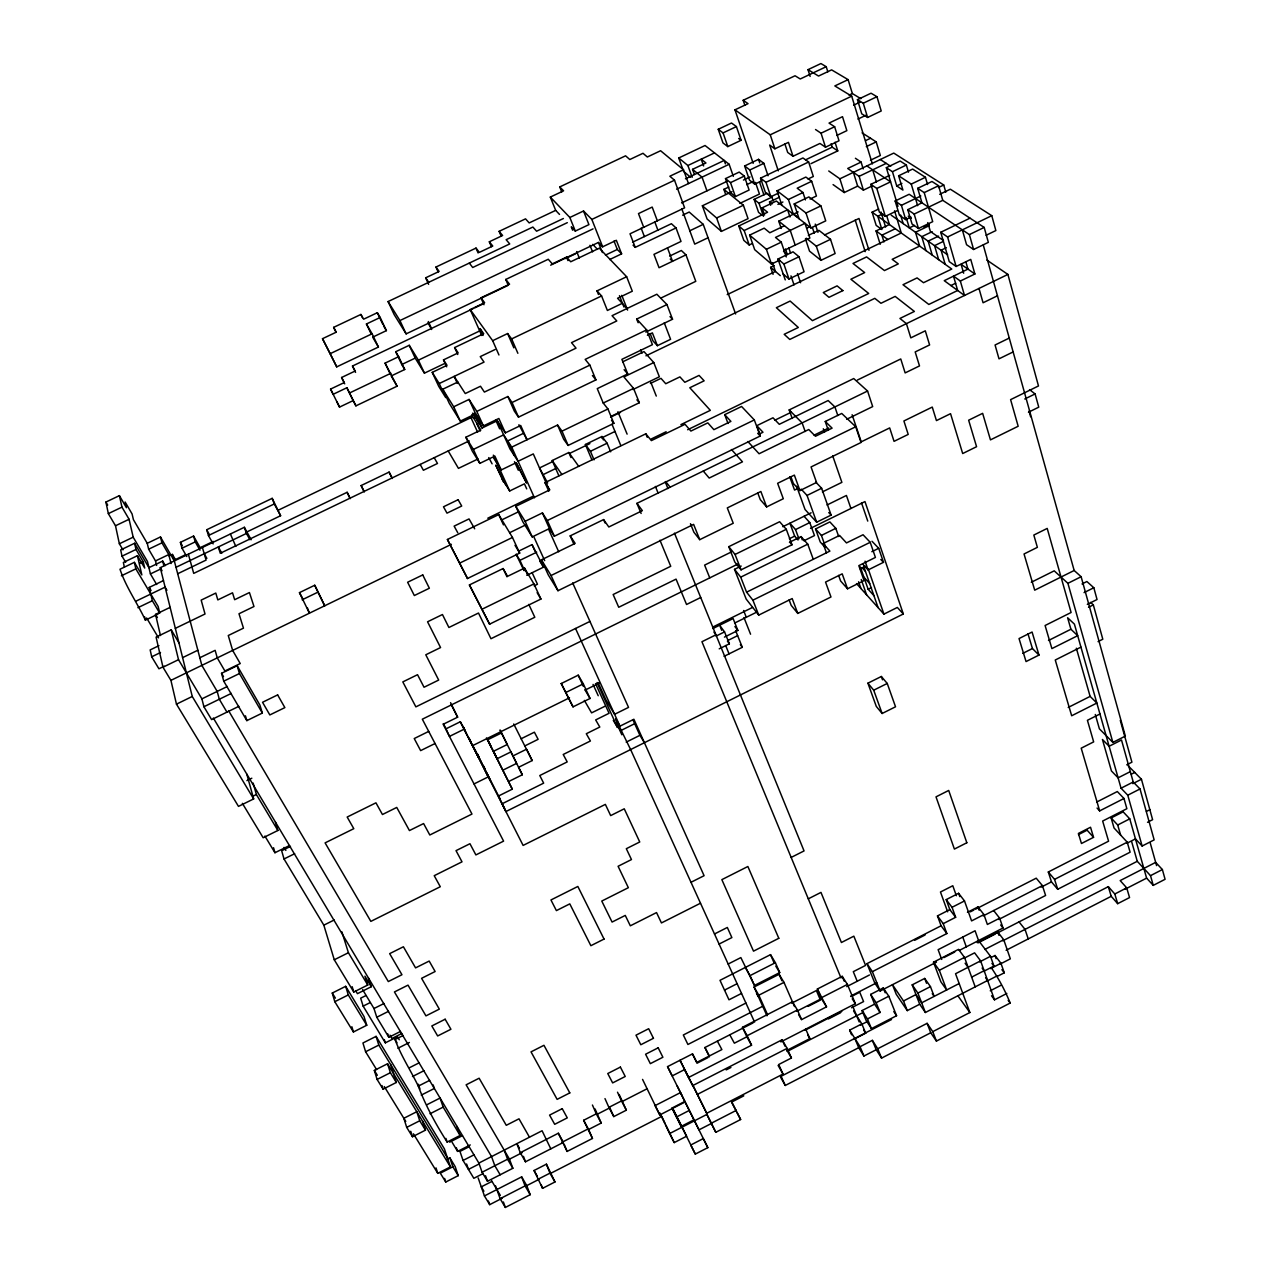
<?xml version="1.0" encoding="UTF-8"?>
<svg xmlns="http://www.w3.org/2000/svg" width="1271" height="1271" viewBox="0 0 1271 1271"><rect width="100%" height="100%" fill="white"/><g stroke="black" fill="none" stroke-linecap="round" stroke-linejoin="round"><path stroke-width="1.5" d="M853.54 1039.424L865.678 1033.196L861.833 1023.886L849.663 1030.146L860.054 1046.7L872.367 1040.361L877.721 1048.75L927.099 1023.33L930.753 1032.767L936.425 1041.092L1010.191 1003.041C1005.139 990.649 998.863 978.892 991.38 967.803M991.571 957.27L995.018 955.49L1000.944 963.275L1004.281 972.808L997.385 976.35M1108.328 886.65L1114.81 893.99L1126.71 887.873L1129.554 897.564L1117.686 903.665L1111.219 896.309L1108.328 886.65L1002.835 940.778M1131.667 841.72L1137.275 861.293L1150.509 875.655L1162.377 869.555L1165.078 879.294L1153.258 885.379L1146.617 878.134L1129.76 818.842L1123.135 811.835L1111.14 817.952L1114.047 827.977L1127.234 842.196L1130.11 852.19L1057.71 889.271L1051.467 881.867L1048.305 872.001L1108.582 841.195L1102.656 821.05L1126.869 808.706L1123.977 798.49L1117.32 791.547L1096.603 802.096M495.579 1185.954L500.123 1198.712L505.35 1207.45L530.182 1194.692L526.766 1185.621L521.666 1176.867L484.442 1195.932L489.7 1204.654L502.061 1198.299M542.574 1188.337L554.966 1181.966L546.403 1164.172L534.042 1170.512L542.574 1188.337L541.192 1184.715M860.499 1025.062L867.394 1021.519M1006.124 950.279L1111.219 896.309M1124.708 889.382L1146.617 878.134M684.831 1101.48L672.073 1108.026L681.177 1126.408L693.95 1119.846M706.724 1113.285L783.015 1074.074L778.694 1064.526L791.42 1057.996L787.114 1048.368L782.126 1039.773L692.933 1085.482L706.724 1113.285L692.933 1085.482M862.056 1010.572L866.012 1020.232L871.429 1028.636L896.563 1015.72L888.794 996.226L883.266 987.932L870.667 994.399L874.607 1004.138L880.088 1012.479L867.458 1018.961L862.056 1010.572L874.607 1004.138M959.176 983.532L921.65 1002.819L915.962 994.573L903.506 1000.976L892.464 984.691L896.246 994.272L907.287 1010.62L919.711 1004.233L925.383 1012.494L987.615 980.481L985.613 977.796M971.648 977.129L984.119 970.71L982.118 968.025M983.373 971.505L993.954 966.071L990.506 956.3L978.559 940.556L975.079 930.769L938.125 949.691L941.732 959.43M677.459 1118.067L686.626 1136.226L674.234 1142.597L669.626 1133.573L706.898 1114.413L715.811 1132.302L740.628 1119.529L731.683 1101.671M891.527 1019.517L781.093 1076.283L785.271 1085.466L858.719 1047.685L863.946 1056.026L876.212 1049.719L881.566 1058.108L930.753 1032.767M990.57 968.613L1000.944 963.275M743.773 1095.856L731.508 1102.148L736.052 1110.79M1000.07 964.117L1010.334 958.842L1003.74 939.73L997.814 932.088L977.192 942.653M986.836 981.196L997.37 975.763M711.347 1123.214L736.259 1110.393M706.898 1114.413L711.363 1123.5L699.002 1129.855L680.446 1092.615L655.042 1105.643L659.808 1114.953L672.454 1108.471L677.141 1117.733M990.268 990.792L1000.77 985.39M927.099 1023.33L932.771 1031.639L969.852 1012.526L955.554 973.729L980.608 960.86L994.51 999.816L1006.823 993.461M707.82 1147.649L703.292 1138.562L690.741 1145.028L695.316 1154.1L707.82 1147.649L667.545 1066.623L692.488 1053.881L696.873 1062.365L721.88 1049.576L717.368 1041.156M667.545 1066.623L672.184 1075.917L684.608 1069.562L693.299 1086.769L688.707 1077.411L751.542 1045.223L747.157 1035.706L797.394 1010L801.588 1019.596L826.531 1006.839L817.348 989.029L842.196 976.319L847.423 984.405L855.367 1003.693L780.839 1041.886M822.432 997.195L847.423 984.405M946.847 933.55L941.096 925.781L866.997 963.64L872.367 971.648L946.847 933.55L943.225 923.652L937.474 915.898L949.818 909.591L955.649 917.297L943.225 923.652M959.287 950.438L1003.041 928.005L999.657 918.186L987.376 924.462L983.929 914.58L971.584 920.903L964.498 900.948L958.604 893.306L946.212 899.614L949.818 909.591M529.467 1137.195L518.997 1118.814L506.271 1125.312L479.135 1078.221L466.123 1084.814L509.464 1159.168L512.849 1168.287L487.492 1181.267L482.09 1172.243L507.558 1159.216L504.19 1150.128M563.418 1142.391L525.511 1161.789L520.284 1152.718L558.334 1133.239L562.576 1140.865M558.334 1133.239L567.12 1151.431L592.461 1138.451L583.643 1120.291L596.274 1113.825L592.429 1105.023M619.184 1094.49L626.349 1110.171L613.782 1116.589L608.888 1107.375L621.503 1100.924L617.515 1092.202M797.394 1010L792.437 1001.755L742.471 1027.302L746.84 1036.802L734.368 1043.189L729.792 1034.816M796.615 1011.335L821.431 998.641L826.531 1006.839M983.182 915.898L1042.411 885.601L1045.604 895.467L998.784 919.441M1048.305 872.001L1054.565 879.373L1127.234 842.196M509.464 1159.168L522.063 1152.733M597.354 1114.206L609.858 1107.804L613.782 1116.589M622.345 1101.417L647.289 1088.659M707.868 1057.663L697.016 1063.223L692.488 1053.881M808.149 1006.362L820.431 1000.07L816.379 990.554L791.706 1003.153M846.724 986.63L869.443 975M1041.14 887.158L1051.467 881.867M1126.916 843.261L1135.464 838.892L1142.136 846.041L1154.147 839.893L1140.023 788.957L1133.224 781.999L1121.499 739.992L1109.122 746.268L1102.434 739.484L1111.442 770.957L1118.099 777.836L1130.332 771.624M483.218 1173.514L473.829 1178.312L463.057 1160.439L459.959 1151.415L469.364 1146.617M562.02 1142.279L587.456 1129.236M592.461 1138.451L588.632 1129.474L601.215 1123.04L595.066 1108.963M850.633 996.114L876.752 982.737M851.125 996.655L859.752 992.238L863.581 1001.58L851.538 1007.76M491.877 1181.442L481.28 1186.86L483.901 1191.213M933.502 962.195L939.317 970.313L946.673 989.966L940.874 981.8L933.502 962.195L958.541 949.358L964.498 957.397L975.191 986.868M943.86 957.619L954.712 952.058M726.202 1069.896L730.904 1067.497M866.997 963.64L874.75 982.96L880.12 991.015L936.473 962.131M804.893 1030.288L841.799 1011.366M828.454 1018.913L840.624 1012.669M978.241 942.812L995.257 934.074M996.957 933.216L1137.275 861.293M697.429 1094.379L787.114 1048.368M870.667 994.399L876.132 1002.708L888.794 996.226M939.317 970.313L964.498 957.397M919.711 1004.233L912.197 984.85L924.7 978.432L930.451 986.614L934.169 996.385L932.247 993.652M963.704 958.429L974.603 952.853L980.608 960.86M674.043 1107.645L685.101 1101.973M786.622 1050.513L809.865 1038.598L805.735 1029.129M984.755 949.469L1003.74 939.73M500.123 1198.712L525.066 1185.907L521.666 1176.867M537.506 1179.536L549.946 1173.149L546.403 1164.172M787.242 1051.403L863.581 1012.224M526.766 1185.621L539.095 1179.297M551.423 1172.974L661.73 1116.383L665.035 1123.294M689.279 1110.441L676.458 1117.034L672.073 1108.026M912.197 984.85L917.884 993.08L930.451 986.614M979.671 961.877L990.506 956.3M403.225 1035.452L395.059 1039.551C401.016 1055.899 410.787 1070.5 418.286 1086.133C425.674 1105.802 435.81 1124.215 447.138 1142.057L460.102 1135.448L456.956 1126.344M728.172 964.038L740.85 957.587L754.45 985.454L779.711 972.585L775.389 962.703L770.512 954.648L720.006 980.322L728.982 999.8L741.533 993.414M1095.3 714.493L1099.399 728.839L1112.872 742.423L1125.343 736.1L1081.128 576.716L1074.17 570.488L1034.705 590.173L1024.045 553.981L1037.374 547.34L1033.831 535.059L1047.209 528.418L1071.103 612.495L1045.096 625.507L1051.895 648.607L1077.697 635.675L1070.913 629.24L1067.624 617.754L1074.408 624.125L1121.054 788.211L1127.774 795.201L1140.023 788.957M449.648 1142.168L462.485 1135.623M766.985 1015.799L754.068 987.027L779.091 974.269L783.985 982.372L794.534 1006.553M1097.064 808.07L1099.669 810.882L1123.977 798.49M754.068 987.027L758.819 995.209L783.985 982.372M745.918 1003.057L683.321 1034.991L687.913 1044.476L762.711 1006.282M452.111 1142.279L457.608 1151.399L470.27 1144.933M1078.523 834.586L1087.118 830.201L1093.553 837.335L1081.462 843.499L1078.396 833.442L1090.534 827.246L1093.553 837.335M446.709 1159.39L449.823 1157.802L455.209 1166.651L458.243 1175.643L445.756 1182.03L440.306 1173.165L452.841 1166.778L449.823 1157.802M946.212 899.614L952.043 907.303L964.498 900.948M1111.14 817.952L1117.702 825.006L1129.76 818.842M413.425 1133.827L437.78 1173.34L450.427 1166.889L444.405 1148.873L376.073 1036.373L362.934 1042.983L365.603 1051.753L376.597 1069.61M463.057 1160.439L474.099 1154.799M1146.442 811.422L1149.858 809.691M967.453 912.308L977.971 906.922L983.929 914.58M482.09 1172.243L478.865 1163.076L542.082 1130.745L550.804 1148.841M709.409 1056.868L704.928 1047.511L753.052 1022.917M914.596 940.349L925.066 934.995M970.345 911.847L973.824 910.068M975.556 909.194L1036.215 878.182L1042.411 885.601M479.453 1163.791L468.459 1169.415L466.6 1163.998M1147.522 822.289L1152.606 819.684L1141.453 779.25L1128.124 765.73M427.024 1104.674L440.068 1098.049L443.166 1107.105L460.102 1135.448M430.043 1113.761L443.166 1107.105M406.704 1127.377L419.732 1120.768L416.793 1111.712L403.844 1118.289L406.704 1127.377L412.487 1136.751L425.467 1130.157L422.512 1121.086M1126.742 764.824L1131.905 762.187L1120.291 720.371M1131.333 774.198L1134.765 772.45M745.283 967.469L750.033 975.62L775.389 962.703M724.518 990.109L737.116 983.69M1121.054 788.211L1133.224 781.999M1132.842 783.651L1141.453 779.25M390.69 1064.621L396.345 1082.463L383.111 1089.168L377.09 1079.429L374.341 1070.42L387.56 1063.748L450.427 1166.889M377.09 1079.429L390.388 1072.708L387.56 1063.748M1099.955 713.984L1087.42 720.307L1093.664 741.883L1081.208 748.19L1099.669 810.882M409.58 1067.672L419.335 1062.731M412.487 1076.521L423.942 1070.722M714.493 933.978L727.33 927.465L731.874 937.585L719.084 944.067M418.286 1086.133L429.677 1080.366M421.257 1095.109L434.348 1088.469L433.141 1084.894M808.292 898.835L820.971 892.401L841.418 942.51L853.842 936.171L865.583 965.404L853.302 971.68L857.21 981.26M353.433 1031.973L366.747 1025.268L364.046 1016.593L345.664 986.328L332.271 993.048L334.797 1001.707L353.433 1031.973L351.86 1026.73M690.995 882.296L704.086 875.703L633.879 719.259L619.978 726.154L615.593 718.798L630.623 749.572L754.593 1022.122M362.632 989.648L373.992 1008.523L376.772 1017.245L388.862 1037.311L400.508 1031.448M365.603 1051.753L378.806 1045.096L376.073 1036.373M401.874 1033.466L391.992 1038.455L390.006 1035.15M365.905 995.558L360.662 998.18L363.141 1006.124L385.351 1042.84L397.473 1036.723L399.269 1039.742M1068.212 707.454L1090.121 696.397L1096.841 703.054L1071.675 715.764L1055.264 660.014L1080.938 647.114M397.902 1048.273L409.373 1042.474M700.512 903.204L661.444 922.937L656.535 912.578L630.321 925.812L625.268 915.422L612.082 922.063L601.771 901.06L628.351 887.698L618.087 866.282L631.465 859.561L626.317 848.71L639.742 841.974L624.252 808.801L610.668 815.601L605.361 804.384L523.112 845.422L460.324 721.753L446.026 728.807L449.457 736.417L463.836 729.332M791.166 857.432L804.05 850.919L674.472 533.169M1022.774 653.373L1032.433 648.544L1038.979 655.089L1026.047 661.571L1019.04 638.566L1032.084 632.037L1038.979 655.089M1048.48 640.505L1070.913 629.24M334.797 1001.707L348.286 994.939L345.664 986.328M290.471 846.407L281.669 850.76L284.021 858.974L323.835 925.161L334.273 959.78L353.799 992.031L367.748 985.025L364.936 976.176L371.243 986.741L357.437 993.668L355.61 990.649M363.141 1006.124L370.163 1002.597M1098.049 641.617L1102.799 639.218L1093.33 604.885L1090.597 602.39M373.992 1008.523L384.001 1003.502M376.772 1017.245L388.513 1011.335M867.902 683.194L881.343 676.49L887.237 683.448L895.531 706.787L882.122 713.492L876.291 706.406L867.902 683.194L873.717 690.201L882.122 713.492M1031.305 582.261L1054.215 570.838L1067.91 583.325L1081.128 576.716M1082.034 583.961L1086.88 581.53L1093.823 587.742L1097.048 599.515L1087.325 604.376M334.273 959.78L348.413 952.726L341.899 931.865M873.717 690.201L887.237 683.448M1084.052 592.62L1093.823 587.742M1088.516 607.3L1093.33 604.885M810.517 528.339L864.963 501.584L903.331 613.988L505.842 811.597L498.534 795.996L512.292 789.164L487.73 739.754L501.489 732.954M323.835 925.161L334.194 919.997M719.227 648.83L729.379 643.809L724.549 631.894L719.624 625.237M524.716 745.966L538.126 739.325L534.392 732.191L521.078 738.785M604.917 706.279L591.587 712.872L584.374 700.4M789.116 599.864L791.213 605.393L797.791 613.416L830.98 596.989L825.546 582.086L842.196 573.856L847.535 588.791L864.073 580.609L858.815 565.643L875.417 557.429L870.206 542.288L863.057 534.757L846.486 542.924L839.575 535.425L823.1 543.543L826.452 552.869M512.944 755.943L526.575 749.191L532.168 760.566L518.584 767.303L522.302 774.77L508.622 781.554M724.073 656.329L742.312 647.304L735.623 630.607M474.019 783.937L488.143 776.931L477.435 754.021L479.119 757.309M502.903 770.178L516.63 763.378L500.027 729.951M860.276 566.85L868.141 589.251L871.461 587.599M634.674 723.692L620.915 730.523L616.578 723.215L621.853 734.797M626.206 742.137L639.917 735.321L644.397 742.709M856.511 583.58L883.933 614.115L897.342 607.443L903.331 613.988M435.047 743.519L420.637 750.621L414.235 738.546L428.708 731.413M561.242 683.544L578.21 675.171L583.31 683.862L590.03 698.478L573.03 706.867L561.242 683.544L573.03 706.867M741.168 566.056L734.511 569.344L740.707 577.161L746.585 592.175L829.899 551.106L823.1 543.543M275.473 822.178L277.872 830.487L263.161 837.748L242.364 803.336M566.215 692.298L583.31 683.862M746.585 592.175L752.909 600.166L870.206 542.288M569.503 697.795L472.526 745.68L468.999 738.117L470.715 741.486M585.295 689.994L599.324 683.083M712.65 627.127L752.496 607.443M712.872 628.573L733.129 618.564L737.879 630.464L724.438 637.105M871.827 551.709L878.706 548.309L883.488 562.322L868.109 569.948L862.834 564.213M734.606 623.06L756.293 612.352M264.908 836.08L274.949 852.73L289.438 845.565M716.066 636.088L724.549 631.894M734.511 569.344L746.172 599.07L758.739 615.1L792.183 598.562L797.791 613.416M860.165 568.836L865.297 566.294M284.021 858.974L294.65 853.715M727.663 640.584L737.641 635.643M246.908 780.632L251.817 778.217M1024.76 398.999L1035.102 393.931L1038.757 407.165L1028.461 412.233M728.776 546.673L779.631 521.73L786.288 529.308L792.024 544.782L741.057 569.853L734.781 562.004L728.776 546.673L735.051 554.458L741.057 569.853M589.951 621.408L415.871 706.867L402.812 681.907L417.539 674.694L424.037 687.246L438.686 680.064L425.785 654.787L440.56 647.559L427.564 621.789L442.451 614.529L448.901 627.493L478.5 613.035L490.971 638.725L534.805 617.261L528.8 604.408M731.333 551.979L704.627 565.102L709.758 577.876M782.825 526.702L811.136 512.801M827.024 505L846.422 495.468L850.935 508.479M735.051 554.458L786.288 529.308M253.056 796.139L256.361 794.502L253.167 783.079M798.045 539.984L794.661 536.14L789.911 523.223L795.535 529.578L809.77 522.572L814.473 535.568L803.844 540.795M246.812 774.15L253.66 798.919L238.487 806.386L176.462 704.15L170.918 680.366L162.974 667.211L156.095 637.136L171.235 629.828L178.925 642.808M796.631 486.269L805.036 509.48L816.665 522.206L831.123 515.105L821.638 488.271L815.696 482.027M738.133 563.927L422.322 719.195L471.97 814.06L429.805 834.999L423.593 823.56L409.437 830.567L396.743 807.435L382.444 814.52L375.946 802.827L347.174 817.046L353.799 828.676L325.09 842.88L370.846 921.38L440.29 886.729L434.221 875.687L462.009 861.833L456.019 850.649L469.952 843.722L475.878 854.922L503.586 841.132L443.182 724.279L457.639 717.178L450.57 702.672M789.37 538.745L794.661 536.14M824.958 547.213L820.256 542.002L815.553 528.958L829.868 521.92L835.81 528.339L838.717 536.537M789.45 542.32L801.08 536.6L807.752 544.163L813.281 559.288M815.553 528.958L821.416 535.425L835.81 528.339M740.707 577.161L807.752 544.163M700.702 597.513L686.547 604.488L676.061 579.131L618.723 607.268L613.146 594.526L670.738 566.278L659.983 540.254M489.589 624.156L540.922 599.054L533.915 583.897L524.51 568.089L507.574 576.335L503.094 568.55L469.412 584.946L489.589 624.156L469.412 584.946M846.693 419.271L872.684 406.593L867.569 391.023L636.914 503.364L642.363 510.64L608.809 526.988L603.598 519.585L570.202 535.869L575.159 543.4L541.414 559.844L548.278 574.889L557.985 590.713L693.616 524.383L699.749 539.667L733.24 523.255L727.298 507.907L760.868 491.496L766.635 506.907L783.301 498.74L777.63 483.298L794.359 475.116L799.936 490.59L816.554 482.44L811.057 466.95L861.039 442.499L855.733 426.754L841.736 413.456L825.26 421.479L828.231 430.138M798.109 488.318L794.55 490.066L789.736 476.8M801.191 489.144L807.037 495.436L821.638 488.271M822.401 491.909L841.879 482.36L832.68 455.796M518.711 551.121L532.041 544.624L543.527 567.152L526.83 575.302M759.708 433.84L762.981 432.251L756.769 425.69L772.99 417.794L779.298 424.307L828.152 400.54L834.904 406.942L837.827 415.553M238.837 706.342L211.606 719.608L203.916 706.74L231.274 693.426M467.506 578.496L519.696 553.092L512.467 537.458L498.725 514.596L447.408 539.476L467.506 578.496L447.408 539.476M724.708 414.664L730.904 421.4L713.889 429.662L707.82 422.862L690.9 431.076L685.037 424.292L651.372 440.608L645.827 433.808L545.005 482.646L549.819 489.843L515.788 506.335L525.13 521.317L542.415 512.928L549.422 528.545L554.347 536.235L760.233 436.017L754.323 419.938L741.581 406.482L724.708 414.664L728.029 423.497M516.28 554.267L519.903 560.352L536.696 552.186M1009.269 338.07L995.066 344.997L999.006 358.835L1013.146 351.924M814.107 435.175L828.771 428.009M246.844 720.625L262.334 713.063L259.904 705.103L237.169 665.718L221.551 673.296L223.744 681.177L246.844 720.625L245.446 715.811M482.313 609.095L533.915 583.897M541.414 559.844L551.074 575.509L855.733 426.754M534.185 585.836L537.458 584.247L532.168 572.776M199.817 657.758L215.149 650.339L217.262 657.885L224.903 670.993L240.235 663.557L232.657 650.418L228.272 635.516L243.46 628.16L238.996 613.75L253.978 606.505L249.434 592.556L234.658 599.705L232.529 592.81L217.818 599.912L215.8 593.064L201.168 600.119L205.028 614.004L175.334 628.351M487.762 518.218L532.597 496.484M651.372 438.908L666.147 431.759M680.891 424.609L710.33 410.342L689.803 387.75L704.134 380.823L699.066 375.406L684.831 382.285L679.921 376.883L665.75 383.731L660.984 378.345L650.402 383.445M170.918 680.366L451.38 544.338M501.68 519.934L518.409 511.832M687.643 429.741L1007.903 274.425L1038.486 385.955L1010.604 399.634L1018.166 426.262L990.459 439.877L982.642 413.345L968.645 420.208L976.573 446.709L962.687 453.54L950.549 413.679L936.441 420.59L932.263 407.085L903.903 420.971L908.209 434.412L894.053 441.339L889.684 427.914L861.214 441.847L852.11 414.727M509.639 532.708L526.273 524.621M997.465 295.778L983.071 302.768L978.988 288.453M460.007 562.958L512.467 537.458M542.415 512.928L547.308 520.522L754.323 419.938M176.462 704.15L192.255 696.476L160.273 567.676L244.35 527.29L251.181 539.73M223.744 681.177L239.456 673.535L237.169 665.718M792.198 418.429L789.18 409.929L853.731 378.551L867.569 391.023M515.788 506.335L522.826 521.777L532.231 536.918L549.422 528.545M203.916 706.74L201.898 698.859L227.382 686.467M774.897 420.177L791.118 412.297M857.337 380.077L900.758 358.962L905.143 372.911L919.505 365.921L915.184 351.94L929.609 344.934L925.304 330.825L910.814 337.864L906.414 323.644L899.932 318.449L914.389 311.443L895.165 296.413L880.962 303.276L874.798 298.351L789.768 339.436L784.191 334.305L798.315 327.473L776.359 307.709L790.133 301.068L812.423 320.657L868.713 293.474L850.887 279.239L864.677 272.582L853 263.462L866.6 256.917L884.457 270.564L898.295 263.891L892.178 259.332L919.632 246.097L915.501 232.275L929.26 225.65M557.572 425.038L562.004 431.155L607.951 408.976L613.877 423.322L568.137 445.438L563.689 439.258L557.572 425.038L511.736 447.138L503.634 434.857L473.384 449.41L465.869 437.24L480.819 430.059L471.732 414.823M910.973 217.087L905.699 219.613L899.439 215.244L895.149 201.009L909.178 194.272L969.376 234.579L984.199 227.43L988.345 242.364L973.602 249.497L966.564 244.715L962.338 229.86M946.355 247.686L941.064 250.228L945.195 264.336M610.811 416.507L639.329 402.732L633.562 388.402L623.902 376.947L653.771 362.553L659.363 376.788L632.942 389.546M986.105 235.278L995.86 230.559L991.777 215.673L950.343 189.204L939.714 194.32M493.402 457.639L501.203 469.968L516.169 462.723L526.448 482.789L516.169 462.723M610.588 417.142L620.486 412.36M158.939 645.668L150.169 649.91L151.694 656.805L158.939 668.784L164.213 666.226M558.906 475.831L552.218 460.531L568.82 452.508L578.702 466.314M591.905 459.848L585.391 444.485L601.946 436.493L607.093 443.214L610.684 451.809M552.964 461.452L539.524 467.95L547.658 483.044M569.758 453.334L589.871 443.611M601.596 437.939L614.989 431.457M970.027 218.167L940.731 232.275L949.278 261.635L956.126 266.481L970.742 259.411L974.889 273.996L960.336 281.034L953.488 276.109L957.667 290.471L928.831 304.452L902.998 284.72L917.074 277.92L923.509 282.702L951.772 269.039L872.097 212.178L878.642 209.048M151.694 656.805L160.511 652.531M585.391 444.485L590.427 451.284L607.093 443.214M543.797 474.305L555.634 468.57M307.375 607.776L309.409 613.194L299.463 592.636L314.731 585.248L324.693 605.774L314.731 585.248M501.902 478.563L509.687 490.971L524.43 483.838L526.702 488.89M162.974 667.211L178.512 659.681L171.235 629.828M182.595 657.631L197.847 650.244M302.133 599.801L317.512 592.365M950.915 285.546L955.681 283.226M507.876 396.504L512.038 402.51L589.855 365.127L595.94 379.886L518.504 417.142L514.31 411.057L507.876 396.504L476.8 411.407L469.063 399.428L453.699 406.784L442.753 389.228L457.814 382.031M246.224 532.247L280.605 515.724L272.185 498.343L206.696 529.753L208.444 535.52L213.147 543.893M176.002 567.295L246.447 533.439L244.35 527.29M880.215 244.302L876.069 230.925L889.398 224.522L886.808 216.086M480.343 422.544L477.038 424.133L480.2 431.028M942.764 200.341L938.57 185.725L931.961 181.483L917.694 188.315L921.968 202.836L907.748 209.667L914.183 214.068L942.764 200.341L984.199 227.43M805.433 238.837L809.516 251.118L820.971 260.333L835.126 253.533L830.519 239.329L818.905 230.337L808.372 235.389M442.753 389.228L449.299 403.368L460.324 421.13L475.608 413.79L483.409 425.912L498.868 418.477L505.334 432.871L520.697 425.483L527.036 439.766L518.918 424.736M783.079 273.964L788.989 279.016L804.066 271.756L799.014 256.742L793.025 251.817L777.979 259.046L785.256 279.89M158.144 613.988L145.387 620.153C137.347 603.01 125.956 587.17 119.998 569.233L134.376 562.338L135.838 568.852L158.144 606.474L159.749 613.226L152.345 600.738L149.231 587.424L163.466 580.577M177.702 573.745L206.093 560.082L202.375 547.451M350.351 498.629L347.126 492.29L220.28 553.266L218.326 546.959L221.805 553.187M363.967 491.48L361.139 485.554L389.101 472.097L392.104 477.944M895.292 228.732L881.899 235.183L883.965 241.903M472.574 413.154L482.09 428.025L497.279 420.717L505.334 432.871M622.679 361.838L643.984 351.59L653.771 362.553M650.132 333.59L652.976 340.882L657.377 345.68L670.595 339.325L664.256 322.802M914.437 225.444L909.305 227.906L906.191 217.5M136.426 600.945L165.103 587.154L166.93 590.268M469.174 440.878L193.716 573.38L188.362 554.188M645.954 355.832L901.266 232.99L894.546 210.779M907.748 209.667L912.054 224.03L918.472 228.51L932.707 221.662L924.208 192.604L917.694 188.315M923.969 227.048L929.212 224.538M137.904 607.697L152.345 600.738M645.795 332.081L672.534 319.243L666.941 304.563L636.707 319.069L646.669 329.888L652.436 344.663L621.884 359.343L627.747 373.944L597.259 388.624L603.217 403.034L607.951 408.976M932.151 231.672L921.777 236.676L925.908 250.578M522.858 433.633L507.653 440.958L513.977 455.018M938.57 236.104L928.132 241.14L932.247 255.106M160.464 635.532L155.523 614.401L170.123 607.363M478.023 458.958L458.45 468.379L448.202 450.951M603.217 403.034L633.562 388.402M940.731 232.275L947.594 236.978L991.777 215.673M465.869 437.24L472.272 451.062L479.818 463.375L494.88 456.114L501.203 469.968M943.304 241.426L934.55 245.653L938.681 259.681M833.077 184.597L844.23 192.557L857.655 186.122L863.406 190.142L871.842 186.106M820.875 205.886L808.88 196.926L794.184 203.948L806.005 213.004L820.875 205.886L825.737 220.868L810.93 227.954L776.359 201.04L762.076 207.856L764.538 215.037M906.366 165.039L900.17 161.052L886.332 167.677L892.449 171.696L906.366 165.039L908.479 172.173M119.363 543.781L133.185 537.172L129.086 519.283L121.968 507.129L119.395 495.642L105.922 502.061L108.337 513.627L115.502 525.765L119.363 543.781L122.985 549.866M622.25 303.356L607.395 310.474L601.58 295.952L597.005 290.868L626.651 276.728L632.307 291.218L617.563 298.256L627 308.519M784.461 225.761L769.813 232.768L764.189 228.16L749.62 235.135L754.688 249.672L771.497 264.05L779.711 260.11M897.31 210.621L885.347 216.372L879.389 212.146L870.842 184.343L889.684 175.334M762.076 207.856L767.573 212.241L738.769 225.984L743.821 240.378L749.223 245.001L752.432 243.46M892.449 171.696L896.722 185.931L902.918 190.078L898.645 175.779L912.642 169.075L925.447 177.289L927.544 184.533M165.325 565.595L162.688 561.067L148.929 567.66L134.583 543.273L120.681 549.93L122.016 556.158L125.67 562.29M870.842 184.343L876.799 188.442L890.59 181.832L866.854 165.929M156.603 565.436L155.507 560.924L148.643 549.199L147.229 543.305L160.464 536.966L173.952 560.289L185.423 554.776M122.016 556.158L135.997 549.453L134.583 543.273M660.713 298.145L695.777 281.336L685.975 254.851L681.335 250.498L669.626 256.091M806.99 228.065L810.294 226.492M896.722 185.931L901.917 183.437M749.62 235.135L766.397 249.291L781.268 242.173L786.288 256.949M148.643 549.199L161.957 542.828L160.464 536.966M898.645 175.779L911.259 184.088L925.447 177.289M135.997 549.453L143.242 561.75L144.703 568.058L137.427 555.713L123.366 562.449L124.383 567.231M783.778 250.578L809.865 238.074L804.972 223.331L775.501 237.439L781.268 242.173M186.789 556.555L182.007 548.214L180.403 542.352L193.557 536.044L200.167 547.69L213.242 541.414M139.762 563.418L143.242 561.75M824.529 234.992L858.989 218.469L868.999 250.323M121.365 575.811L135.838 568.852M155.507 560.924L168.757 554.569L161.957 542.828M182.007 548.214L195.226 541.875L193.557 536.044M208.444 535.52L274.298 503.936L272.185 498.343M924.208 192.604L938.57 185.725M169.138 555.967L172.395 554.41L175.239 559.335M773.054 274.345L770.639 267.323L774.182 265.623M882.725 213.878L877.8 216.245L881.883 229.527L876.196 225.396L872.097 212.178M806.275 238.201L816.3 246.161L830.519 239.329M895.149 201.009L901.409 205.314L920.824 195.988M938.459 187.536L943.733 184.994L945.799 192.175M646.669 329.888L585.168 359.391L589.855 365.127M777.979 259.046L783.873 264.018L799.014 256.742M278.46 510.1L472.034 417.158M727.203 294.634L775.453 271.47L772.403 262.604M473.32 418.286L476.593 416.713M156.651 584.517L150.423 573.936L160.797 568.963M647.4 335.274L652.388 332.875L657.377 345.68M397.076 386.209L391.198 375.962L404.734 369.511L398.665 356.658L385.081 363.125L397.076 386.209L355.912 405.862L346.872 387.75L333.145 394.296L330.571 389.085L344.219 382.587L341.597 377.487L355.149 371.037L352.48 366.032L473.114 308.646M735.401 196.576L749.112 190.046L744.313 176.081L739.198 172.093L725.503 178.607L730.348 192.493L735.401 196.576L730.523 182.627L725.503 178.607M808.642 161.989L802.938 157.954L760.535 178.147L765.968 182.309L808.642 161.989L813.329 176.478L808.022 179.02M609.683 259.538L621.614 253.85L616.34 240.298L602.645 246.812L598.434 242.459L550.645 265.178M633.053 245.192L635.246 247.368L676.029 227.938L681.018 241.442L653.961 254.359L659.045 267.72L685.975 254.851M810.962 163.657L837.764 150.899L835.047 142.241M865.599 140.604L870.524 138.253M424.435 373.15L418.381 360.17L409.23 345.299L395.726 351.717L401.763 364.523L415.204 358.12L424.435 373.15L444.914 363.379M739.849 203.392L759.454 194.05L755.482 182.436M762.235 215.307L758.565 212.352L754.116 199.388L766.969 193.271L771.926 197.132L773.181 200.85M349.557 392.977L390.896 373.261M418.381 360.17L479.993 330.794M689.819 230.766L703.228 224.363L735.623 313.985M702.37 205.775L716.622 217.976L743.376 205.235L748.047 218.66L721.404 231.386L707.121 218.993L702.37 205.775L731.953 191.699M866.314 146.626L876.227 141.891L880.342 155.507L870.476 160.21M781.935 205.378L777.042 190.793L805.846 177.066L811.676 181.292L816.443 195.988L810.04 199.054M457.751 354.498L454.621 347.571L483.711 333.685L480.025 328.538L483.075 335.449M760.535 178.147L765.412 192.509L770.846 196.751L777.931 193.367M108.337 513.627L121.968 507.129M754.116 199.388L759.009 203.281L771.926 197.132M811.676 181.292L797.187 188.203L802.986 192.541L805.417 199.912M330.571 389.085L339.532 407.101L353.195 400.587L355.912 405.862M770.639 205.282L769.511 201.962L779.393 197.227M446.693 366.826L443.5 359.884L458.164 352.877L454.621 347.571M863.2 168.932L861.087 162.084L847.693 168.471L859.132 176.319L863.406 190.142M626.651 276.728L599.292 248.179L570.727 261.762L566.532 257.123L552.313 263.891L548.262 259.252L505.763 279.445L509.56 284.211L480.978 297.795L484.632 302.72L470.222 309.568L492.671 340.692L507.622 333.542L511.641 338.912L517.869 353.29M708.058 237.741L694.713 244.127L681.78 208.809M777.931 204.393L782.904 202.01M777.042 190.793L788.401 199.499L802.986 192.541M432.235 372.371L439.21 383.54L445.724 397.601L438.702 386.305L432.235 372.371L447.011 365.301L443.5 359.884M828.74 170.981L839.877 178.814L893.767 153.092L943.733 184.994M115.502 525.765L129.086 519.283M511.641 338.912L601.58 295.952M495.07 349.541L480.247 356.627L484.044 362.108L439.21 383.54M738.769 225.984L744.155 230.528L787.591 209.779L790.022 217.039M859.132 176.319L886.221 163.371M781.236 228.478L778.758 221.186L798.156 211.923M371.132 333.86L366.429 323.994L380.188 317.464L386.4 330.635L372.689 337.149L378.408 347.047L336.72 366.874L322.5 338.69L336.227 332.192L333.638 327.362L360.9 314.445L363.649 319.196L377.328 312.714L380.188 317.464M694.379 174.445L692.552 169.345L705.961 162.99L701.211 159.193L703.626 165.961M849.044 95.134L852.364 93.561L860.848 98.677M688.485 183.58L683.496 169.758L660.602 150.741L647.336 157L642.999 153.298L629.796 159.526L625.57 155.825L559.748 186.916L563.593 190.809L550.311 197.084L569.853 217.484L583.532 211.002L591.841 219.422L674.52 180.212L684.608 207.84L630.019 233.8L635.246 247.368M827.818 71.812L826.229 66.696L800.237 78.977L795.058 75.767L743.17 100.282L748.047 103.65L734.972 109.83L770.242 134.805L851.697 96.167L872.351 163.88M572.633 230.21L571.283 226.842L575.302 231.084L588.918 224.633L583.532 211.002M685.466 178.814L724.216 160.432L725.407 163.864M857.448 99.662L871.048 93.212L876.958 96.707L881.216 110.974L867.6 117.456L861.754 113.85L857.448 99.662L863.279 103.205L867.6 117.456M322.5 338.69L330.206 353.672L372.101 333.78L378.408 347.047M563.387 218.517L536.584 231.211L532.867 227.048L506.144 239.695L509.719 243.937L388.084 301.561L399.936 320.562L593.064 228.875M676.601 189.22L729.141 164.277L733.335 176.319M853.651 105.175L860.34 101.998M863.279 103.205L876.958 96.707M778.281 170.838L769.67 145.037L774.897 148.802L788.449 142.368L793.009 156.269L819.954 143.448L825.499 147.198L839.019 140.763L834.634 126.735L829.026 123.096L842.514 116.678L846.851 130.659L836.779 135.457M761.694 180.879L754.72 184.2L749.493 180.117L744.631 165.961L758.533 159.352L763.855 163.323L768.049 175.779M815.521 129.515L821.05 133.201L834.634 126.735M744.631 165.961L749.858 169.98L763.855 163.323M388.084 301.561L394.185 314.636L406.132 333.876L507.812 285.53M681.606 202.915L727.187 181.245M857.909 119.093L866.234 115.137M565.547 258.537L575.413 253.85M730.523 182.627L744.313 176.081M474.782 307.868L483.107 303.896M725.63 194.304L723.882 189.363L728.776 187.044M743.456 180.053L749.985 176.955M682.606 215.18L689.2 212.05L703.228 224.363M746.713 184.676L753.274 181.546M605.441 255.106L617.309 249.466L621.614 253.85M632.545 242.205L671.406 223.712L676.029 227.938M805.56 159.844L832.219 147.15L837.764 150.899M810.135 76.435L808.006 69.651L820.923 63.55L826.229 66.696M501.203 236.231L499.122 231.338L525.543 218.85L529.181 222.918L555.681 210.382L559.51 214.418M718.242 129.292L731.508 123.017L736.417 126.592L741.088 140.287L727.806 146.594L722.977 142.924L718.242 129.292L723.072 132.899L727.806 146.594M438.145 271.915L435.969 267.037L476.005 248.083L479.374 252.373L492.767 246.018L489.319 241.792L502.617 235.485L499.122 231.338M723.072 132.899L736.417 126.592M428.613 284.339L425.658 277.809L439.115 271.438L435.969 267.037M690.455 177.114L683.576 171.378L678.73 157.985L705.055 145.514L729.141 164.277M852.364 93.561L848.122 79.644L834.825 85.935L851.697 96.167M567.311 222.663L472.701 267.498L469.317 263.081M678.73 157.985L687.897 165.516L714.524 152.885M683.496 169.758L669.849 176.224L674.52 180.212M848.122 79.644L831.615 69.873L818.54 76.053L808.006 69.651M862.088 132.867L876.227 141.891M880.31 159.511L890.701 166.294M855.399 158.271L861.087 162.084M986.836 260.062L1007.903 274.425M908.241 216.181L911.339 218.326M943.495 240.569L930.404 231.513L927.766 222.584M891.178 215.164L947.658 254.867M974.889 273.996L961.098 264.304L963.672 273.249M793.009 156.269L787.702 152.472L784.858 143.83M876.069 230.925L887.793 239.488M738.642 138.475L741.088 140.287M1029.526 389.625L1035.102 393.931M792.357 213.02L797.6 217.103M769.511 201.962L772.069 203.964M778.758 221.186L790.244 230.385L795.201 245.112M723.882 189.363L743.376 205.235M692.552 169.345L702.053 177.146L706.946 190.857M783.54 251.372L787.337 254.534L785.462 248.957M770.639 267.323L780.33 275.664M670.23 259.093L672.518 261.286L667.497 247.893M825.26 421.479L832.092 428.152L815.458 436.271L808.737 429.534L759.073 453.747L747.856 441.545M789.18 409.929L802.128 422.909L805.163 431.489M666.941 304.563L656.853 294.236L612.05 315.685L616.785 320.959L571.521 342.646L576.017 348.159L484.394 392.072L480.502 386.241L465.265 393.549L454.176 376.375L457.385 383.429M669.992 316.606L672.534 319.243M592.731 244.366L597.513 249.386M872.017 541.271L878.706 548.309M880.819 559.494L883.488 562.322M757.659 433.268L760.233 436.017M828.756 512.563L831.123 515.105M1162.377 869.555L1155.673 862.374L1120.18 880.581L1126.71 887.873M799.936 490.59L793.358 483.473L790.864 476.625M861.992 567.629L865.44 571.41M863.93 577.225L869.698 583.564M804.066 516.28L809.77 522.572M868.141 589.251L873.908 595.638M731.476 449.521L742.471 461.834L709.186 478.055L703.276 471.048M847.535 588.791L840.608 580.974L838.622 575.398M766.635 506.907L760.28 499.646L757.723 492.83M789.799 542.24L792.024 544.782M624.109 369.67L627.747 373.944M636.882 399.809L639.329 402.732M592.413 375.533L595.94 379.886M1019.056 921.888L1025.03 929.387L1028.239 938.919M665.67 481.55L670.151 487.19M611.51 420.32L613.877 423.322M993.652 910.529L999.657 918.186M699.749 539.667L693.855 532.152L690.471 523.7M1000.642 924.938L1003.041 928.005M1001.913 969.678L1004.281 972.808M991.952 963.418L993.954 966.071M734.908 626.524L737.879 630.464M1008.173 1000.341L1010.191 1003.041M740.342 644.667L742.312 647.304M991.523 995.749L994.51 999.816M727.409 641.124L729.379 643.809M965.118 963.259L968.089 967.295M713.921 632.084L715.923 634.833L701.942 641.728L841.021 977.955M958.191 996.226L969.852 1012.526M425.658 277.809L428.772 282.289M552.218 460.531L561.877 474.48M893.783 1011.557L896.563 1015.72M431.663 329.507L427.977 322.786M852.237 998.815L855.367 1003.693M853.588 1010.969L861.833 1023.886M863.613 1029.939L865.678 1033.196M488.747 457.592L492.099 463.82M374.341 1070.42L377.328 1075.282M384.303 1086.578L405.767 1121.403M539.778 561.051L543.527 567.152M332.271 993.048L335.385 998.116M390.388 1072.708L396.345 1082.463M419.732 1120.768L425.467 1130.157M348.286 994.939L366.747 1025.268M378.806 1045.096L447.392 1157.833M452.841 1166.778L458.243 1175.643M775.787 966.119L779.711 972.585M798.601 1014.639L801.588 1019.596M395.059 1039.551L397.013 1042.792M383.508 325.821L386.4 330.635M515.009 545.291L519.696 553.092M807.879 1035.261L809.865 1038.598M256.361 794.502L277.872 830.487M348.413 952.726L367.748 985.025M146.626 617.976L158.541 637.867M284.069 847.407L285.864 850.41M192.255 696.476L253.66 798.919M395.726 351.717L398.665 356.658M155.523 614.401L157.397 617.547M491.623 1180.775L500.329 1195.391M178.512 659.681L201.898 698.859M213.353 718.051L478.865 1163.076M613.289 720.371L617.547 727.536L597.005 682.511M401.763 364.523L404.734 369.511M524.097 570.695L516.137 554.394M537.109 592.62L540.922 599.054M134.376 562.338L141.844 574.937L137.427 555.713M149.231 587.424L151.058 590.522M105.922 502.061L107.685 505.08M228.542 710.648L388.306 981.562L401.954 974.73L389.657 953.647L403.4 946.768L415.569 967.882L429.185 961.067L435.127 971.521L421.591 978.32L439.321 1009.126L425.944 1015.879L408.023 985.136L394.439 991.952L491.543 1156.594L494.832 1165.729L500.186 1174.769M226.937 712.141L219.311 699.241L217.198 691.424L201.835 665.369L174.318 560.924M133.185 537.172L147.452 561.464L150.423 573.936M584.914 689.724L590.03 698.478M119.395 495.642L126.433 507.701L125.13 502.013L132.073 513.929L133.423 519.664L147.229 543.305M160.273 567.676L162.068 570.758M221.551 673.296L223.489 676.601M525.066 1185.907L530.182 1194.692M507.558 1159.216L512.849 1168.287M756.515 993.445L758.406 996.686M366.429 323.994L372.101 333.78M787.257 1050.815L791.42 1057.996M239.456 673.535L262.334 713.063M534.042 1170.512L537.411 1176.374M519.458 1148.19L516.836 1143.662L520.284 1152.718M180.403 542.352L182.309 545.672M434.205 457.687L437.494 463.47L423.386 470.27L420.193 464.439M474.671 528.8L469.031 518.918L454.128 526.13L457.767 532.74M549.946 1173.149L554.966 1181.966M778.09 1065.384L783.015 1074.074M204.234 553.727L206.871 558.382M195.226 541.875L199.976 550.216M780.473 1076.982L785.271 1085.466M206.696 529.753L209.493 534.741M742.471 1027.302L747.157 1035.706M746.84 1036.802L751.542 1045.223M235.85 546.435L230.385 534.011M246.447 533.439L249.879 539.682M299.463 592.636L303.086 599.292M583.643 1120.291L588.632 1129.474M596.274 1113.825L601.215 1123.04M274.298 503.936L280.605 515.724M704.928 1047.511L709.377 1055.963M736.958 1112.538L740.628 1119.529M621.503 1100.924L626.349 1110.171M443.341 723.628L446.026 728.807M460.324 721.753L490.463 780.807L486.872 773.133M504.651 808.61L502.172 803.749L543.654 783.143L539.778 775.532L567.2 761.917L563.212 754.481L590.411 740.993L586.296 733.732L599.801 727.044L595.67 719.926L609.079 713.285L595.527 683.623M451.38 704.912L457.639 717.178M513.738 723.993L532.168 760.566M483.314 765.555L484.982 768.828M464.678 729.649L462.946 726.249L466.441 733.764M472.431 744.854L500.186 799.221M688.707 1077.411L680.017 1060.252L689.152 1078.809M711.363 1123.5L715.811 1132.302M486.459 737.927L512.292 789.164M361.139 485.554L364.332 491.893M500.345 730.618L507.24 744.504L493.529 751.272L497.12 758.723L510.91 751.908L522.302 774.77M677.109 1085.784L681.621 1094.855M336.926 401.843L339.532 407.101M389.101 472.097L392.246 478.468M330.206 353.672L336.72 366.874M341.597 377.487L344.727 383.842M346.872 387.75L353.195 400.587M333.638 327.362L336.005 332.239M352.48 366.032L355.578 372.387M673.201 1109.313L695.316 1154.1M672.836 1108.884L681.177 1126.408M487.73 739.754L491.289 747.173M385.081 363.125L390.435 374.357M360.9 314.445L362.442 317.702M665.861 1125.026L674.234 1142.597M659.617 1112.586L669.626 1133.573M642.554 1079.397L659.808 1114.953M377.328 312.714L382.746 324.184M503.094 568.55L507.002 576.827M475.004 749.89L478.547 757.484M399.936 320.562L406.132 333.876M409.23 345.299L415.204 358.12M498.725 514.596L503.475 524.875M519.903 560.352L524.526 570.314M578.21 675.171L583.421 686.483M453.699 406.784L460.324 421.13M473.384 449.41L479.818 463.375M524.51 568.089L527.592 574.762M347.126 492.29L349.859 498.264M428.327 321.531L431.219 327.886M470.683 417.031L477.642 432.219M593.049 684.418L598.228 695.73M476.8 411.407L483.409 425.912M534.074 537.315L544.671 560.622M575.541 628.478L619.978 726.154M551.074 575.509L557.985 590.713M525.13 521.317L532.231 536.918M469.063 399.428L482.09 428.025M598.148 682.781L605.886 699.781L614.576 714.302L628.541 707.391L572.681 582.944M474.21 413.154L478.246 422.004M493.339 455.145L509.687 490.971M505.763 484.728L495.769 465.138L503.427 481.9M532.041 544.624L535.075 551.249M511.736 447.138L534.456 497.771M548.961 530.071L558.7 551.757M633.18 720.339L639.917 735.321M497.279 420.717L509.925 448.854L518.075 461.278L533.296 453.922L545.672 481.868M495.706 420.034L499.662 428.82M514.469 461.707L518.314 470.27M782.126 1039.773L784.985 1046.176M547.308 520.522L554.347 536.235M750.033 975.62L754.45 985.454M758.819 995.209L767.477 1014.512M604.98 1098.605L608.888 1107.375M546.435 483.584L548.722 488.747M545.005 482.646L548.802 491.21M512.038 402.51L518.504 417.142M470.222 309.568L481.709 335.496M570.202 535.869L573.888 544.21M492.671 340.692L498.947 354.974M770.512 954.648L774.103 962.846M779.091 974.269L781.903 980.735M480.978 297.795L483.997 304.722M507.622 333.542L513.849 347.857M568.82 452.508L571.013 457.608M476.005 248.083L478.118 252.993M603.598 519.585L605.044 522.953M562.004 431.155L568.137 445.438M505.763 279.445L507.987 284.625M489.319 241.792L491.416 246.701M590.427 451.284L594.05 459.864M817.348 989.029L821.431 998.641M860.054 1046.7L863.946 1056.026M854.827 1038.375L858.719 1047.685M601.946 436.493L603.375 439.909M849.663 1030.146L851.602 1034.785M636.914 503.364L641.124 513.468M612.05 424.387L620.788 445.486M852.793 1006.425L859.212 1021.963M872.367 1040.361L876.212 1049.719M842.196 976.319L844.198 981.148M867.458 1018.961L871.429 1028.636M617.928 411.756L627.111 434.142M877.721 1048.75L881.566 1058.108M655.407 486.428L658.171 493.196M564.165 1144.202L567.12 1151.431M725.677 645.557L729.061 653.866M566.532 257.123L567.962 260.619M876.132 1002.708L880.088 1012.479M550.311 197.084L555.681 210.382M645.827 433.808L647.225 437.272M665.226 481.836L667.942 488.557M720.323 626.937L721.69 630.321M576.7 251.579L579.338 258.124M559.748 186.916L561.734 191.889M872.367 971.648L880.12 991.015M569.853 217.484L575.302 231.084M597.005 290.868L598.45 294.491M589.951 245.287L592.556 251.833M883.266 987.932L885.204 992.826M650.895 382.46L656.281 396.075M743.964 617.547L750.573 634.213M591.841 219.422L602.645 246.812M621.773 295.333L627.604 310.108M598.434 242.459L602.422 252.548M619.454 295.666L623.966 307.074M640.568 349.732L641.966 353.243M743.614 610.509L746.284 617.293M636.707 319.069L638.137 322.723M903.506 1000.976L907.287 1010.62M614.02 241.029L617.309 249.466M752.909 600.166L758.739 615.1M917.884 993.08L925.383 1012.494M932.771 1031.639L936.425 1041.092M641.172 228.129L644.381 236.581M924.7 978.432L926.559 983.309M523.445 1156.356L525.511 1161.789M643.698 227.287L638.487 213.592L652.198 207.078L657.345 220.804M654.724 221.678L657.901 230.146M795.535 529.578L798.935 538.84M937.474 915.898L941.096 925.781M756.769 425.69L759.883 434.142M801.08 536.6L802.303 539.953M947.658 911.831L940.461 892.02L952.789 885.744L956.348 895.705M687.897 165.516L692.155 177.352M952.043 907.303L955.649 917.297M962.767 937.061L966.294 946.847M807.037 495.436L816.665 522.206M821.416 535.425L825.53 546.88M503.38 1201.969L505.35 1207.45M881.343 676.49L882.519 679.81M958.604 893.306L959.796 896.627M716.622 217.976L721.404 231.386M858.576 581.784L860.96 588.537M485.538 1175.754L487.492 1181.267M977.971 906.922L979.131 910.211M995.018 955.49L996.13 958.668M861.23 579.528L866.6 594.828M863.613 566.151L878.086 607.602M744.155 230.528L749.223 245.001M488.429 1201.016L489.7 1204.654M478.15 1177.883L484.442 1195.932M823.306 428.772L824.482 432.172M997.814 932.088L998.911 935.281M868.22 568.979L883.933 614.115M865.058 561.194L868.109 569.948M766.397 249.291L771.497 264.05M783.873 264.018L788.989 279.016M749.858 169.98L754.72 184.2M759.009 203.281L763.458 216.308M861.5 502.839L867.759 521.094M456.368 1147.792L457.608 1151.399M734.972 109.83L753.163 163.323M759.534 182.007L763.935 194.987M790.959 275.871L794.041 284.895M788.703 247.607L790.594 253.199M797.473 273.567L800.587 282.734M758.533 159.352L759.74 162.895M765.968 182.309L770.846 196.751M743.17 100.282L744.87 105.334M445.914 1138.387L447.138 1142.057M794.184 203.948L799.109 218.755M770.242 134.805L774.897 148.802M788.401 199.499L793.311 214.243M418.35 1084.227L419.923 1088.977M812.391 227.541L814.266 233.181M806.005 213.004L810.93 227.954M816.3 246.161L820.971 260.333M444.58 1178.408L445.756 1182.03M815.251 224.109L817.968 232.386M436.001 1167.89L437.78 1173.34M387.734 1033.816L388.862 1037.311M368.431 977.971L371.243 986.741M1054.565 879.373L1057.71 889.271M821.05 133.201L825.499 147.198M384.335 1039.63L385.351 1042.84M831.123 143.702L832.219 147.15M855.208 220.042L865.186 251.658M839.877 178.814L844.23 192.557M410.755 1131.285L412.487 1136.751M853.381 172.379L857.655 186.122M352.162 986.693L353.799 992.031M876.799 188.442L885.347 216.372M880.978 211.955L885.601 227.032M381.999 1085.561L383.111 1089.168M872.684 169.837L876.386 181.944M1027.985 633.816L1032.433 648.544M886.332 167.677L897.977 206.315M900.583 214.974L903.188 223.617M901.409 205.314L905.699 219.613M914.183 214.068L918.472 228.51M1114.81 893.99L1117.686 903.665M911.259 184.088L917.646 205.695M947.594 236.978L956.126 266.481M960.336 281.034L964.514 295.476L944.242 280.669L967.946 269.118L965.865 261.874M1117.702 825.006L1120.609 835.047M1076.346 648.21L1090.121 696.397M969.376 234.579L973.602 249.497M1067.91 583.325L1112.872 742.423M1127.774 795.201L1142.136 846.041M1150.509 875.655L1153.258 885.379M273.551 847.725L274.949 852.73M983.277 245.001L1074.17 570.488M1150.176 842.721L1156.578 865.615M1029.081 411.232L1030.622 416.761M172.395 554.41L173.952 560.289M168.757 554.569L171.092 563.546M162.688 561.067L163.864 565.738M144.624 616.753L145.387 620.153M653.453 1038.296L640.806 1044.746L635.993 1035.182L648.671 1028.716L653.453 1038.296M569.805 1092.901L557.127 1099.367L531.024 1051.864L543.956 1045.302L569.805 1092.901M620.391 1067.1L607.76 1073.534L612.654 1082.908L625.237 1076.473L620.391 1067.1M658.187 1047.812L645.589 1054.231L650.339 1063.652L662.89 1057.25L658.187 1047.812M562.227 1108.662L549.58 1115.112L554.696 1124.311L567.279 1117.876L562.227 1108.662M778.805 938.3L753.512 951.153L721.849 879.643L747.872 866.504L778.805 938.3M966.834 842.752L954.394 849.076L936.012 796.853L948.706 790.451L966.834 842.752M445.152 1019.231L431.822 1025.951L437.653 1035.96L450.919 1029.256L445.152 1019.231M604.043 939.078L590.872 945.703L569.789 903.872L556.396 910.608L550.947 899.963L577.844 886.459L604.043 939.078M277.634 694.903L262.541 702.275L269.833 714.938L284.863 707.613L277.634 694.903M422.735 574.921L407.626 582.245L414.33 595.543L429.36 588.235L422.735 574.921M842.88 290.614L828.978 297.319L823.29 292.537L837.096 285.88L842.88 290.614M458.116 499.725L443.484 506.795L446.995 513.15L461.707 506.033L458.116 499.725"/></g></svg>
